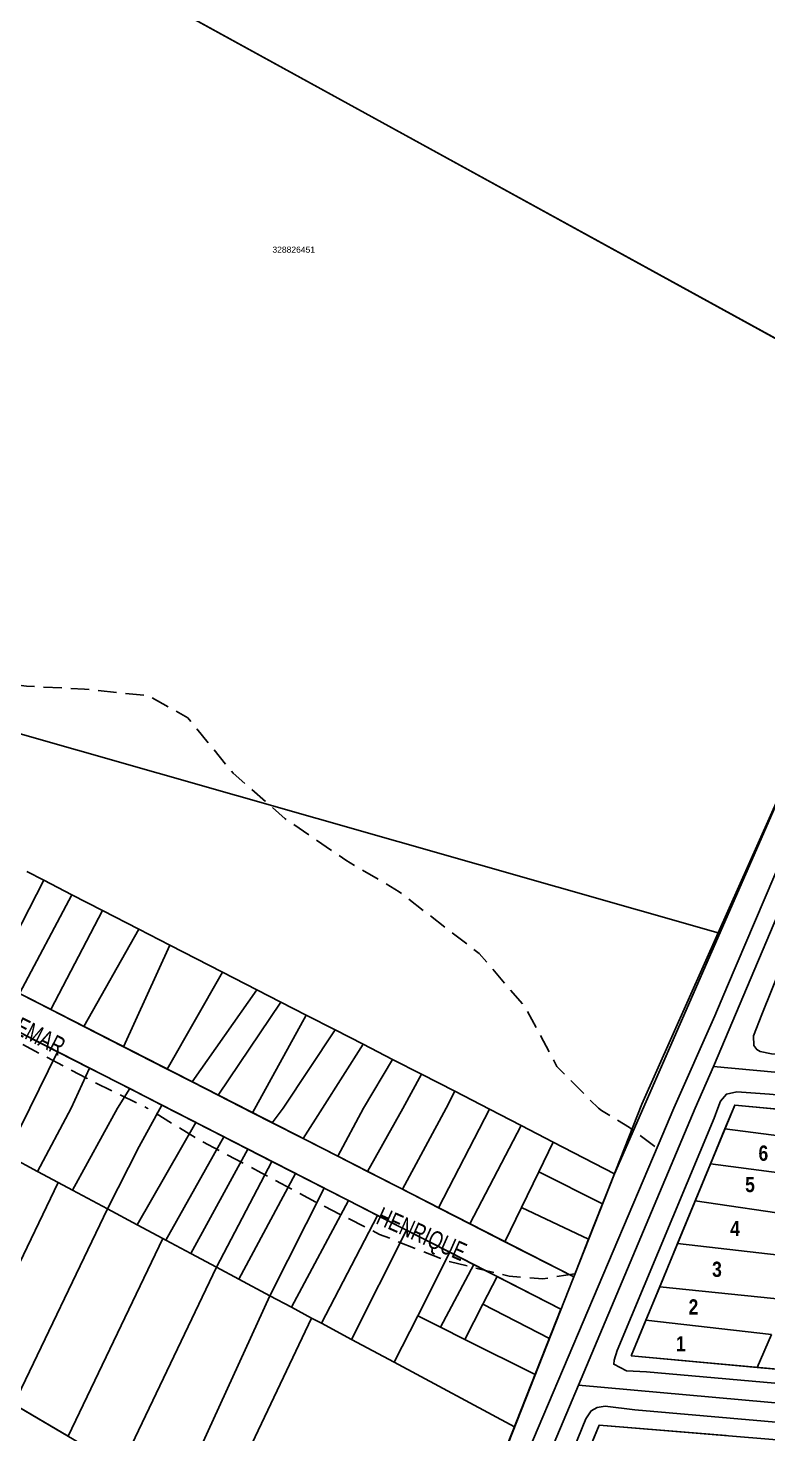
# Model space of a CAD drawing. Extents: x 205316 to 208372, y 4848714 to 4853250.
# Drawn here: x 206643.1 to 206764.5, y 4850210.4 to 4850441.2 of the extents above; entities that cross this region are included whole.
import ezdxf
from ezdxf.enums import TextEntityAlignment as Align

# ---------------------------------------------------------------- set-up
doc = ezdxf.new("R2010")
doc.units = 0
doc.header["$LTSCALE"] = 1.5
doc.header["$MEASUREMENT"] = 0
doc.linetypes.add('TRACO_15', pattern=[3, 2, -1])
for name, color, linetype in [('CD-MALHA-LOTES', 40, 'CONTINUOUS'), ('CD_TXT_QUADRA', 7, 'CONTINUOUS'), ('RU-QUADRAS', 6, 'CONTINUOUS'), ('SV-CAMINHO-TRILHA', 20, 'CONTINUOUS'), ('SV-EIXO-RUA-PAV', 20, 'CONTINUOUS'), ('SV-RUA-PAVIM-S-GUIA-C-GUIA', 7, 'CONTINUOUS'), ('SV-TXT-RUA-N-PAV-S-GUIA-C-GUIA', 7, 'CONTINUOUS'), ('Th_NmrPort', 7, 'CONTINUOUS')]:
    doc.layers.add(name, color=color, linetype=linetype)
doc.styles.add('ARIAL', font='arial.ttf')
doc.styles.add('ROMANS', font='arial.ttf', dxfattribs={"height": 0.2})
doc.styles.get("Standard").update_dxf_attribs({"font": 'swisscbo.ttf'})

msp = doc.modelspace()

# ---------------------------------------------------------------- linework, layer by layer
at = {"layer": 'CD-MALHA-LOTES', "linetype": 'Continuous'}
for p, q in [((206793.07, 4850375.21), (206603.82, 4850479.21)), ((206756.35, 4850292.63), (206793.07, 4850375.21)), ((206550.55, 4850351.34), (206756.35, 4850292.63)), ((206743.86, 4850264.55), (206756.35, 4850292.63)), ((206743.86, 4850264.55), (206702.5, 4850159.75)), ((206757.45, 4850260.47), (206759.07, 4850264.38)), ((206759.07, 4850264.38), (206780.7, 4850262.32)), ((206757.45, 4850260.47), (206755.09, 4850254.73)), ((206778.71, 4850257.78), (206757.45, 4850260.47)), ((206755.09, 4850254.73), (206752.57, 4850248.64)), ((206776.18, 4850251.98), (206755.09, 4850254.73)), ((206752.57, 4850248.64), (206749.7, 4850241.68)), ((206752.57, 4850248.64), (206773.39, 4850245.61)), ((206749.7, 4850241.68), (206746.77, 4850234.57)), ((206770.6, 4850239.23), (206749.7, 4850241.68)), ((206746.77, 4850234.57), (206744.5, 4850229.07)), ((206767.61, 4850232.39), (206746.77, 4850234.57)), ((206744.5, 4850229.07), (206742.09, 4850223.23)), ((206765.14, 4850226.74), (206744.5, 4850229.07)), ((206762.78, 4850221.33), (206765.14, 4850226.74)), ((206742.09, 4850223.23), (206762.78, 4850221.33)), ((206769.47, 4850220.72), (206762.78, 4850221.33)), ((206736.85, 4850211.86), (206734.79, 4850206.9)), ((206757.65, 4850210.14), (206736.85, 4850211.86))]:
    msp.add_line(p, q, dxfattribs=at)
at = {"layer": 'CD-MALHA-LOTES'}
for points in [[(206792.83, 4850375.34), (206603.96, 4850479.13)], [(206792.83, 4850375.34), (206739.34, 4850253.1)], [(206645.69, 4850301.28), (206642.9, 4850302.71)], [(206637.28, 4850284.95), (206645.69, 4850301.28)], [(206650.32, 4850298.9), (206645.69, 4850301.28)], [(206641.71, 4850282.69), (206650.32, 4850298.9)], [(206655.33, 4850296.32), (206650.32, 4850298.9)], [(206646.85, 4850280.06), (206655.33, 4850296.32)], [(206661.31, 4850293.25), (206655.33, 4850296.32)], [(206652.26, 4850277.3), (206661.31, 4850293.25)], [(206666.41, 4850290.63), (206661.31, 4850293.25)], [(206658.81, 4850273.95), (206666.41, 4850290.63)], [(206675.04, 4850286.2), (206666.41, 4850290.63)], [(206665.94, 4850270.3), (206675.04, 4850286.2)], [(206680.66, 4850283.31), (206675.04, 4850286.2)], [(206646.85, 4850280.06), (206641.71, 4850282.69)], [(206670.06, 4850268.19), (206680.66, 4850283.31)], [(206674.31, 4850266.02), (206684.6, 4850281.29)], [(206684.6, 4850281.29), (206680.66, 4850283.31)], [(206688.76, 4850279.16), (206684.6, 4850281.29)], [(206652.26, 4850277.3), (206646.85, 4850280.06)], [(206688.76, 4850279.16), (206679.95, 4850263.13)], [(206693.51, 4850276.72), (206688.76, 4850279.16)], [(206658.81, 4850273.95), (206652.26, 4850277.3)], [(206683.17, 4850261.48), (206684.99, 4850263.87), (206693.51, 4850276.72)], [(206698.1, 4850274.36), (206693.51, 4850276.72)], [(206647.95, 4850273.14), (206642.5, 4850275.93)], [(206688.26, 4850258.88), (206691.45, 4850263.87), (206698.1, 4850274.36)], [(206702.94, 4850271.87), (206698.1, 4850274.36)], [(206639.62, 4850256.2), (206643.41, 4850263.87), (206647.95, 4850273.14)], [(206653.19, 4850270.46), (206647.95, 4850273.14)], [(206665.94, 4850270.3), (206658.81, 4850273.95)], [(206644.67, 4850253.5), (206650.18, 4850263.87), (206653.19, 4850270.46)], [(206659.81, 4850267.08), (206653.19, 4850270.46)], [(206670.06, 4850268.19), (206665.94, 4850270.3)], [(206702.94, 4850271.87), (206698.18, 4850263.87), (206693.94, 4850255.98)], [(206707.68, 4850269.44), (206702.94, 4850271.87)], [(206674.31, 4850266.02), (206670.06, 4850268.19)], [(206707.68, 4850269.44), (206704.64, 4850263.83), (206698.84, 4850253.47)], [(206713.13, 4850266.64), (206707.68, 4850269.44)], [(206659.81, 4850267.08), (206657.81, 4850263.87), (206650.44, 4850250.41)], [(206665.09, 4850264.38), (206659.81, 4850267.08)], [(206679.95, 4850263.13), (206674.31, 4850266.02)], [(206713.13, 4850266.64), (206711.75, 4850263.87), (206704.54, 4850250.56)], [(206718.83, 4850263.71), (206713.13, 4850266.64)], [(206656.15, 4850247.36), (206661.38, 4850257.57), (206665.09, 4850264.38)], [(206665.09, 4850264.38), (206670.64, 4850261.54)], [(206679.95, 4850263.13), (206683.17, 4850261.48)], [(206718.83, 4850263.71), (206710.45, 4850247.54)], [(206724.06, 4850261.01), (206718.83, 4850263.71)], [(206661.05, 4850244.73), (206670.64, 4850261.54)], [(206670.64, 4850261.54), (206675.27, 4850259.17)], [(206683.17, 4850261.48), (206688.26, 4850258.88)], [(206724.06, 4850261.01), (206715.64, 4850244.88)], [(206729.28, 4850258.31), (206724.06, 4850261.01)], [(206665.74, 4850242.22), (206675.27, 4850259.17)], [(206675.27, 4850259.17), (206679.2, 4850257.16)], [(206688.26, 4850258.88), (206693.94, 4850255.98)], [(206729.28, 4850258.31), (206726.92, 4850253.42)], [(206739.34, 4850253.1), (206729.28, 4850258.31)], [(206644.67, 4850253.5), (206640.24, 4850255.87)], [(206669.84, 4850240.03), (206679.2, 4850257.16)], [(206679.2, 4850257.16), (206683.15, 4850255.14)], [(206693.94, 4850255.98), (206698.84, 4850253.47)], [(206648.08, 4850251.67), (206644.67, 4850253.5)], [(206674.05, 4850237.77), (206683.15, 4850255.14)], [(206683.15, 4850255.14), (206687.03, 4850253.16)], [(206698.84, 4850253.47), (206704.54, 4850250.56)], [(206632.81, 4850219.96), (206648.08, 4850251.67)], [(206650.44, 4850250.41), (206648.08, 4850251.67)], [(206677.72, 4850235.81), (206687.03, 4850253.16)], [(206687.03, 4850253.16), (206691.7, 4850250.77)], [(206726.92, 4850253.42), (206724.09, 4850247.56)], [(206737.4, 4850248.18), (206726.92, 4850253.42)], [(206737.4, 4850248.18), (206739.34, 4850253.1)], [(206656.15, 4850247.36), (206650.44, 4850250.41)], [(206682.81, 4850233.08), (206691.7, 4850250.77)], [(206691.7, 4850250.77), (206695.69, 4850248.73)], [(206704.54, 4850250.56), (206710.45, 4850247.54)], [(206640.78, 4850215.27), (206656.15, 4850247.36)], [(206661.05, 4850244.73), (206656.15, 4850247.36)], [(206686.34, 4850231.2), (206695.69, 4850248.73)], [(206695.69, 4850248.73), (206700.49, 4850246.27)], [(206710.45, 4850247.54), (206715.64, 4850244.88)], [(206724.09, 4850247.56), (206721.38, 4850241.95)], [(206735.1, 4850242.35), (206724.09, 4850247.56)], [(206737.4, 4850248.18), (206735.1, 4850242.35)], [(206665.26, 4850242.48), (206661.05, 4850244.73)], [(206691.25, 4850228.57), (206700.49, 4850246.27)], [(206700.49, 4850246.27), (206705.2, 4850243.86)], [(206715.64, 4850244.88), (206721.38, 4850241.95)], [(206649.71, 4850210.01), (206665.26, 4850242.48)], [(206665.74, 4850242.22), (206665.26, 4850242.48)], [(206669.84, 4850240.03), (206665.74, 4850242.22)], [(206696.19, 4850225.93), (206705.2, 4850243.86)], [(206705.2, 4850243.86), (206712.31, 4850240.23)], [(206721.38, 4850241.95), (206732.66, 4850236.18), (206735.1, 4850242.35)], [(206674.05, 4850237.77), (206669.84, 4850240.03)], [(206707.06, 4850229.8), (206712.31, 4850240.23)], [(206712.31, 4850240.23), (206716.26, 4850238.2)], [(206658.35, 4850204.91), (206674.05, 4850237.77)], [(206677.72, 4850235.81), (206674.05, 4850237.77)], [(206716.26, 4850238.2), (206710.8, 4850227.93)], [(206716.26, 4850238.2), (206720.08, 4850236.25)], [(206682.81, 4850233.08), (206677.72, 4850235.81)], [(206720.08, 4850236.25), (206717.77, 4850231.72)], [(206728.67, 4850226.05), (206730.57, 4850230.88), (206720.08, 4850236.25)], [(206667.47, 4850199.54), (206682.81, 4850233.08)], [(206686.34, 4850231.2), (206682.81, 4850233.08)], [(206689.66, 4850229.42), (206686.34, 4850231.2)], [(206717.77, 4850231.72), (206714.82, 4850225.92)], [(206728.67, 4850226.05), (206717.77, 4850231.72)], [(206673.7, 4850195.87), (206689.66, 4850229.42)], [(206691.25, 4850228.57), (206689.66, 4850229.42)], [(206696.19, 4850225.93), (206691.25, 4850228.57)], [(206703.22, 4850222.16), (206707.06, 4850229.8)], [(206710.8, 4850227.93), (206707.06, 4850229.8)], [(206703.22, 4850222.16), (206696.19, 4850225.93)], [(206714.82, 4850225.92), (206710.8, 4850227.93)], [(206726.34, 4850220.17), (206714.82, 4850225.92)], [(206726.34, 4850220.17), (206728.67, 4850226.05)], [(206722.96, 4850211.59), (206703.22, 4850222.16)], [(206722.96, 4850211.59), (206726.34, 4850220.17)], [(206640.78, 4850215.27), (206649.71, 4850210.01)], [(206722.96, 4850211.59), (206708.6, 4850175.31), (206673.7, 4850195.87)]]:
    msp.add_lwpolyline(points, dxfattribs=at)
at = {"layer": 'RU-QUADRAS', "linetype": 'Continuous'}
for points in [[(206545.01, 4850332.6), (206622.44, 4850525.06), (206811.95, 4850419), (206739.34, 4850253.1), (206732.66, 4850236.18), (206580.2, 4850314.15)], [(206522.52, 4850281.88), (206542.03, 4850328.01), (206575.7, 4850310.09), (206730.57, 4850230.88), (206708.6, 4850175.31), (206604.95, 4850236.38)], [(206742.09, 4850223.23), (206759.07, 4850264.38), (206834.37, 4850257.23), (206818.25, 4850216.25)], [(206720.15, 4850171.59), (206736.85, 4850211.86), (206848.18, 4850202.67), (206831.24, 4850161.25)]]:
    msp.add_lwpolyline(points, close=True, dxfattribs=at)
at = {"layer": 'SV-CAMINHO-TRILHA', "linetype": 'TRACO_15', "flags": 128}
for points in [[(206553.82, 4850351.86), (206558.78, 4850350.44), (206563.24, 4850348.02), (206567.9, 4850346.05), (206573.07, 4850343.88), (206578.87, 4850342.47), (206584.03, 4850341.6), (206590.13, 4850340.84), (206600.43, 4850340.61), (206610.75, 4850338.52), (206621.94, 4850337.1), (206632.47, 4850334.46), (206642.88, 4850333.13), (206652.37, 4850332.67), (206662.88, 4850331.57), (206669.34, 4850327.97), (206672.94, 4850323.52), (206676.78, 4850318.87), (206685.34, 4850311.38), (206695.27, 4850304.58), (206704.01, 4850299.4), (206717.15, 4850289.27), (206724.67, 4850280.51), (206729.91, 4850270.74), (206736.7, 4850263.87)], [(206544.71, 4850337.65), (206552.33, 4850333.59), (206559.61, 4850329), (206563.73, 4850325.87), (206571.83, 4850318.72), (206580.13, 4850311.03), (206588.22, 4850303.93), (206597.76, 4850297.34), (206608.3, 4850291.26), (206619.12, 4850285.82), (206628.85, 4850280.73), (206639.03, 4850276.04), (206652.83, 4850268.72), (206662.69, 4850263.87)], [(206732.87, 4850236.7), (206727.62, 4850235.85), (206722.06, 4850236.3), (206711.96, 4850238.77), (206700.82, 4850243.16), (206691.36, 4850247.94), (206681.4, 4850253.25), (206671, 4850258.79), (206662.73, 4850263.85), (206662.69, 4850263.87)], [(206745.95, 4850257.56), (206741.82, 4850260.68), (206737.24, 4850263.49), (206736.7, 4850263.87)]]:
    msp.add_lwpolyline(points, dxfattribs=at)
at = {"layer": 'SV-EIXO-RUA-PAV', "flags": 128}
for points in [[(206752.61, 4850263.85), (206755.62, 4850270.69), (206777.12, 4850321.66), (206798.93, 4850373.22), (206820.71, 4850424.32), (206828.97, 4850444.09), (206841.19, 4850472.4), (206862.53, 4850522.57), (206872.32, 4850545.58), (206883.68, 4850572.3), (206894.33, 4850597.6), (206905.15, 4850623.32), (206915.99, 4850649.08), (206926.04, 4850672.96), (206937.9, 4850700.64), (206947.26, 4850722.49), (206955.54, 4850741.96)], [(206755.62, 4850270.69), (206829.62, 4850263.87)], [(206752.61, 4850263.85), (206733.44, 4850218.41), (206717.31, 4850180.17), (206711.91, 4850166.73), (206711.29, 4850165.2), (206690.92, 4850114.49), (206669.99, 4850062.37), (206658.78, 4850042.01), (206648.04, 4850020.76), (206643.39, 4850009.42), (206641.54, 4849999.95)], [(206733.44, 4850218.41), (206822.36, 4850210.42), (206854.55, 4850207.53), (206949.45, 4850199.01), (206955.53, 4850198.05)]]:
    msp.add_lwpolyline(points, dxfattribs=at)
at = {"layer": 'SV-RUA-PAVIM-S-GUIA-C-GUIA', "flags": 128}
for points in [[(206749.08, 4850263.87), (206755.82, 4850279.01), (206757.92, 4850283.94), (206783.7, 4850344.54), (206814.15, 4850417.01), (206815.17, 4850419.96), (206815.03, 4850421.06), (206814.44, 4850422.21), (206796.6, 4850432.04), (206740.15, 4850463.19), (206696.06, 4850488.1), (206651.05, 4850513.9)], [(206756.31, 4850263.87), (206756.72, 4850265.01), (206757.71, 4850266.19), (206759.44, 4850266.55), (206764.8, 4850266.15), (206788.4, 4850263.92)], [(206749.08, 4850263.87), (206746.5, 4850257.82), (206714.53, 4850182.43), (206709.66, 4850170.39)], [(206788.92, 4850263.87), (206833.2, 4850259.97), (206835.45, 4850259.69), (206836.39, 4850259.13), (206836.67, 4850257.96), (206836.3, 4850255.98), (206821.41, 4850217.98), (206820.62, 4850216.32), (206819.93, 4850215.11), (206818.84, 4850214.35), (206816.73, 4850214.33), (206796.04, 4850216.05), (206744.63, 4850220.58), (206741.32, 4850220.75), (206739.24, 4850221.84), (206739.28, 4850222.52), (206739.77, 4850224.12), (206755.72, 4850262.21), (206756.31, 4850263.87)]]:
    msp.add_lwpolyline(points, dxfattribs=at)
for points in [[(206763.53, 4850279.23), (206772.25, 4850300.85), (206779.22, 4850316.65), (206779.98, 4850317.71), (206781.34, 4850317.9), (206822.66, 4850314.08), (206856.95, 4850311.46), (206857.95, 4850310.85), (206857.18, 4850307.99), (206846.67, 4850281.63), (206842.22, 4850270.18), (206841.18, 4850268.11), (206840.14, 4850266.75), (206838.9, 4850266.25), (206765.1, 4850272.8), (206763.25, 4850273.18), (206762.68, 4850273.49), (206762.24, 4850274.14), (206762.18, 4850275.75)], [(206769.59, 4850211.99), (206843.9, 4850205.57), (206846.8, 4850205.34), (206848.56, 4850205.11), (206849.47, 4850204.37), (206849.78, 4850203.02), (206849.3, 4850200.61), (206835.7, 4850165.32), (206834.29, 4850161.99), (206833.55, 4850160.75), (206832.44, 4850159.78), (206829.79, 4850159.8), (206771.51, 4850165.02), (206723.97, 4850168.69), (206718.87, 4850169.35), (206718.12, 4850170.22), (206717.88, 4850171.82), (206718.62, 4850173.43), (206734.67, 4850212.9), (206735.54, 4850214.2), (206736.53, 4850214.75), (206737.82, 4850214.94), (206742.68, 4850214.35)]]:
    msp.add_lwpolyline(points, close=True, dxfattribs=at)

# ---------------------------------------------------------------- texts
at = {"layer": 'CD_TXT_QUADRA', "color": 7, "linetype": 'Continuous', "style": 'ROMANS'}
msp.add_text('328826451', height=1, dxfattribs=at).set_placement((206686.72, 4850404.8), align=Align.MIDDLE)
at = {"layer": 'SV-TXT-RUA-N-PAV-S-GUIA-C-GUIA', "style": 'ARIAL', "width": 0.7}
for s, rotation, p in [('WALDEMAR', 332.9562, (206633.11, 4850280.11)), ('HENRIQUE', 336, (206700.04, 4850245.01))]:
    msp.add_text(s, height=3, rotation=rotation, dxfattribs=at).set_placement(p)
at = {"layer": 'Th_NmrPort', "color": 1}
for s, p in [('6', (206762.98, 4850256.49)), ('5', (206760.79, 4850251.34)), ('4', (206758.34, 4850244.13)), ('3', (206755.37, 4850237.43)), ('2', (206751.51, 4850231.25)), ('1', (206749.44, 4850225.2))]:
    msp.add_text(s, height=2.5, dxfattribs=at).set_placement(p, align=Align.MIDDLE_LEFT)

doc.saveas('drawing.dxf')
